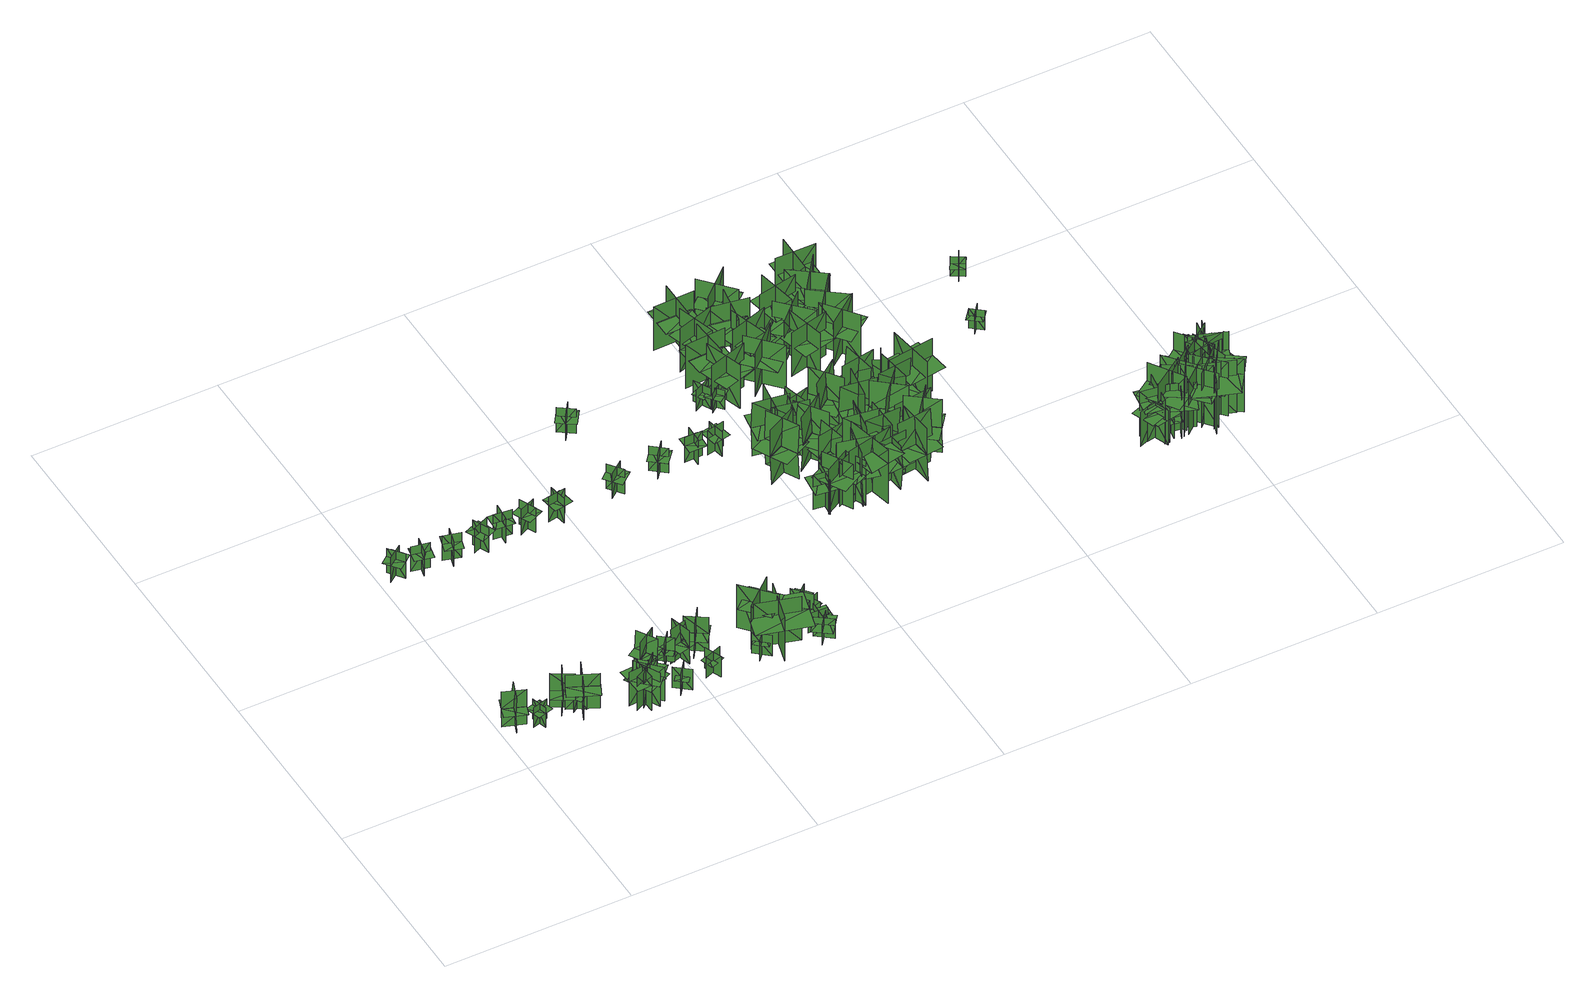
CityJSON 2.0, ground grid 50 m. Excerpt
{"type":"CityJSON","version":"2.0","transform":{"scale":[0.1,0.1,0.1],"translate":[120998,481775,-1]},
"CityObjects":{
"tree1":{"type":"SolitaryVegetationObject","geometry":[{"type":"MultiSurface","lod":"1","boundaries":[[[0,1,2]],[[0,2,3]],[[4,5,6]],[[4,6,7]],[[8,9,5]],[[8,5,4]],[[10,11,1]],[[10,1,0]],[[0,1,12]],[[0,12,13]],[[0,14,15]],[[0,15,1]]]}]},
"tree2":{"type":"SolitaryVegetationObject","geometry":[{"type":"MultiSurface","lod":"1","boundaries":[[[16,17,18]],[[16,18,19]],[[20,21,22]],[[20,22,23]],[[24,25,26]],[[24,26,27]],[[24,27,28]],[[24,28,29]]]}]},
"tree3":{"type":"SolitaryVegetationObject","geometry":[{"type":"MultiSurface","lod":"1","boundaries":[[[30,31,32]],[[30,32,33]],[[34,35,36]],[[34,36,37]],[[38,39,35]],[[38,35,34]],[[40,41,31]],[[40,31,30]],[[30,31,42]],[[30,42,43]],[[30,44,45]],[[30,45,31]]]}]},
"tree4":{"type":"SolitaryVegetationObject","geometry":[{"type":"MultiSurface","lod":"1","boundaries":[[[46,47,48]],[[46,48,49]],[[50,51,52]],[[50,52,53]],[[54,55,56]],[[54,56,57]],[[54,55,58]],[[54,58,59]]]}]},
"tree5":{"type":"SolitaryVegetationObject","geometry":[{"type":"MultiSurface","lod":"1","boundaries":[[[60,61,62]],[[60,62,63]],[[64,65,66]],[[64,66,67]],[[68,69,70]],[[68,70,71]],[[68,69,72]],[[68,72,73]]]}]},
"tree6":{"type":"SolitaryVegetationObject","geometry":[{"type":"MultiSurface","lod":"1","boundaries":[[[74,75,76]],[[74,76,77]],[[78,79,80]],[[78,80,81]],[[82,83,84]],[[82,84,85]],[[82,86,87]],[[82,87,83]]]}]},
"tree7":{"type":"SolitaryVegetationObject","geometry":[{"type":"MultiSurface","lod":"1","boundaries":[[[88,89,90]],[[88,90,91]],[[92,93,94]],[[92,94,95]],[[96,97,98]],[[96,98,99]],[[96,100,101]],[[96,101,97]]]}]},
"tree8":{"type":"SolitaryVegetationObject","geometry":[{"type":"MultiSurface","lod":"1","boundaries":[[[102,103,104]],[[102,104,105]],[[106,107,108]],[[106,108,109]],[[110,111,112]],[[110,112,113]],[[110,113,114]],[[110,114,115]]]}]},
"tree9":{"type":"SolitaryVegetationObject","geometry":[{"type":"MultiSurface","lod":"1","boundaries":[[[116,117,118]],[[116,118,119]],[[120,121,122]],[[120,122,123]],[[124,125,126]],[[124,126,127]],[[124,127,128]],[[124,128,129]]]}]},
"tree10":{"type":"SolitaryVegetationObject","geometry":[{"type":"MultiSurface","lod":"1","boundaries":[[[130,131,132]],[[130,132,133]],[[134,135,136]],[[134,136,137]],[[138,139,140]],[[138,140,141]],[[138,141,142]],[[138,142,143]]]}]},
"tree11":{"type":"SolitaryVegetationObject","geometry":[{"type":"MultiSurface","lod":"1","boundaries":[[[144,145,146]],[[144,146,147]],[[148,149,150]],[[148,150,151]],[[152,153,154]],[[152,154,155]],[[152,156,157]],[[152,157,153]]]}]},
"tree12":{"type":"SolitaryVegetationObject","geometry":[{"type":"MultiSurface","lod":"1","boundaries":[[[158,159,160]],[[158,160,161]],[[162,163,164]],[[162,164,165]],[[166,167,163]],[[166,163,162]],[[168,169,159]],[[168,159,158]],[[158,159,170]],[[158,170,171]],[[158,172,173]],[[158,173,159]]]}]},
"tree13":{"type":"SolitaryVegetationObject","geometry":[{"type":"MultiSurface","lod":"1","boundaries":[[[174,175,176]],[[174,176,177]],[[178,179,180]],[[178,180,181]],[[182,183,184]],[[182,184,185]],[[182,185,186]],[[182,186,187]]]}]},
"tree14":{"type":"SolitaryVegetationObject","geometry":[{"type":"MultiSurface","lod":"1","boundaries":[[[188,189,190]],[[188,190,191]],[[192,193,194]],[[192,194,195]],[[196,197,198]],[[196,198,199]],[[196,200,201]],[[196,201,197]]]}]},
"tree15":{"type":"SolitaryVegetationObject","geometry":[{"type":"MultiSurface","lod":"1","boundaries":[[[202,203,204]],[[202,204,205]],[[206,207,208]],[[206,208,209]],[[210,211,207]],[[210,207,206]],[[212,213,203]],[[212,203,202]],[[202,203,214]],[[202,214,215]],[[202,216,217]],[[202,217,203]]]}]},
"tree16":{"type":"SolitaryVegetationObject","geometry":[{"type":"MultiSurface","lod":"1","boundaries":[[[218,219,220]],[[218,220,221]],[[222,223,224]],[[222,224,225]],[[226,227,223]],[[226,223,222]],[[228,229,219]],[[228,219,218]],[[218,219,230]],[[218,230,231]],[[218,232,233]],[[218,233,219]]]}]},
"tree17":{"type":"SolitaryVegetationObject","geometry":[{"type":"MultiSurface","lod":"1","boundaries":[[[234,235,236]],[[234,236,237]],[[238,239,240]],[[238,240,241]],[[242,243,244]],[[242,244,245]],[[242,246,247]],[[242,247,243]]]}]},
"tree18":{"type":"SolitaryVegetationObject","geometry":[{"type":"MultiSurface","lod":"1","boundaries":[[[248,249,250]],[[248,250,251]],[[252,253,254]],[[252,254,255]],[[256,257,258]],[[256,258,259]],[[256,259,260]],[[256,260,261]]]}]},
"tree19":{"type":"SolitaryVegetationObject","geometry":[{"type":"MultiSurface","lod":"1","boundaries":[[[262,263,264]],[[262,264,265]],[[266,267,268]],[[266,268,269]],[[270,271,267]],[[270,267,266]],[[272,273,263]],[[272,263,262]],[[262,263,274]],[[262,274,275]],[[262,276,277]],[[262,277,263]]]}]},
"tree20":{"type":"SolitaryVegetationObject","geometry":[{"type":"MultiSurface","lod":"1","boundaries":[[[278,279,280]],[[278,280,281]],[[282,283,284]],[[282,284,285]],[[286,287,288]],[[286,288,289]],[[286,290,291]],[[286,291,287]]]}]},
"tree21":{"type":"SolitaryVegetationObject","geometry":[{"type":"MultiSurface","lod":"1","boundaries":[[[292,293,294]],[[292,294,295]],[[296,297,298]],[[296,298,299]],[[300,301,302]],[[300,302,303]],[[300,304,305]],[[300,305,301]]]}]},
"tree22":{"type":"SolitaryVegetationObject","geometry":[{"type":"MultiSurface","lod":"1","boundaries":[[[306,307,308]],[[306,308,309]],[[310,311,312]],[[310,312,313]],[[314,315,316]],[[314,316,317]],[[314,317,318]],[[314,318,319]]]}]},
"tree23":{"type":"SolitaryVegetationObject","geometry":[{"type":"MultiSurface","lod":"1","boundaries":[[[320,321,322]],[[320,322,323]],[[324,325,326]],[[324,326,327]],[[328,329,330]],[[328,330,331]],[[328,331,332]],[[328,332,333]]]}]},
"tree24":{"type":"SolitaryVegetationObject","geometry":[{"type":"MultiSurface","lod":"1","boundaries":[[[334,335,336]],[[334,336,337]],[[338,339,340]],[[338,340,341]],[[342,343,344]],[[342,344,345]],[[342,345,346]],[[342,346,347]]]}]},
"tree25":{"type":"SolitaryVegetationObject","geometry":[{"type":"MultiSurface","lod":"1","boundaries":[[[348,349,350]],[[348,350,351]],[[352,353,354]],[[352,354,355]],[[356,357,358]],[[356,358,359]],[[356,359,360]],[[356,360,361]]]}]},
"tree26":{"type":"SolitaryVegetationObject","geometry":[{"type":"MultiSurface","lod":"1","boundaries":[[[362,363,364]],[[362,364,365]],[[366,367,368]],[[366,368,369]],[[370,371,372]],[[370,372,373]],[[370,373,374]],[[370,374,375]]]}]},
"tree27":{"type":"SolitaryVegetationObject","geometry":[{"type":"MultiSurface","lod":"1","boundaries":[[[376,377,378]],[[376,378,379]],[[380,381,382]],[[380,382,383]],[[384,385,386]],[[384,386,387]],[[384,388,389]],[[384,389,385]]]}]},
"tree28":{"type":"SolitaryVegetationObject","geometry":[{"type":"MultiSurface","lod":"1","boundaries":[[[390,391,392]],[[390,392,393]],[[394,395,396]],[[394,396,397]],[[398,399,400]],[[398,400,401]],[[398,402,403]],[[398,403,399]]]}]},
"tree29":{"type":"SolitaryVegetationObject","geometry":[{"type":"MultiSurface","lod":"1","boundaries":[[[404,405,406]],[[404,406,407]],[[408,409,410]],[[408,410,411]],[[412,413,414]],[[412,414,415]],[[412,415,416]],[[412,416,417]]]}]},
"tree30":{"type":"SolitaryVegetationObject","geometry":[{"type":"MultiSurface","lod":"1","boundaries":[[[418,419,420]],[[418,420,421]],[[422,423,424]],[[422,424,425]],[[426,427,428]],[[426,428,429]],[[426,430,431]],[[426,431,427]]]}]},
"tree31":{"type":"SolitaryVegetationObject","geometry":[{"type":"MultiSurface","lod":"1","boundaries":[[[432,433,434]],[[432,434,435]],[[436,437,438]],[[436,438,439]],[[440,441,442]],[[440,442,443]],[[440,444,445]],[[440,445,441]]]}]},
"tree32":{"type":"SolitaryVegetationObject","geometry":[{"type":"MultiSurface","lod":"1","boundaries":[[[446,447,448]],[[446,448,449]],[[450,451,452]],[[450,452,453]],[[454,455,456]],[[454,456,457]],[[454,458,459]],[[454,459,455]]]}]},
"tree33":{"type":"SolitaryVegetationObject","geometry":[{"type":"MultiSurface","lod":"1","boundaries":[[[460,461,462]],[[460,462,463]],[[464,465,466]],[[464,466,467]],[[468,469,470]],[[468,470,471]],[[468,472,473]],[[468,473,469]]]}]},
"tree34":{"type":"SolitaryVegetationObject","geometry":[{"type":"MultiSurface","lod":"1","boundaries":[[[474,475,476]],[[474,476,477]],[[478,479,480]],[[478,480,481]],[[482,483,484]],[[482,484,485]],[[482,486,487]],[[482,487,483]]]}]},
"tree35":{"type":"SolitaryVegetationObject","geometry":[{"type":"MultiSurface","lod":"1","boundaries":[[[488,489,490]],[[488,490,491]],[[492,493,494]],[[492,494,495]],[[496,497,493]],[[496,493,492]],[[498,499,489]],[[498,489,488]],[[488,489,500]],[[488,500,501]],[[488,502,503]],[[488,503,489]]]}]},
"tree36":{"type":"SolitaryVegetationObject","geometry":[{"type":"MultiSurface","lod":"1","boundaries":[[[504,505,506]],[[504,506,507]],[[508,509,510]],[[508,510,511]],[[512,513,514]],[[512,514,515]],[[512,516,517]],[[512,517,513]]]}]},
"tree37":{"type":"SolitaryVegetationObject","geometry":[{"type":"MultiSurface","lod":"1","boundaries":[[[518,519,520]],[[518,520,521]],[[522,523,524]],[[522,524,525]],[[526,527,523]],[[526,523,522]],[[528,529,519]],[[528,519,518]],[[518,519,530]],[[518,530,531]],[[518,532,533]],[[518,533,519]]]}]},
"tree38":{"type":"SolitaryVegetationObject","geometry":[{"type":"MultiSurface","lod":"1","boundaries":[[[534,535,536]],[[534,536,537]],[[538,539,540]],[[538,540,541]],[[542,543,544]],[[542,544,545]],[[542,545,546]],[[542,546,547]]]}]},
"tree39":{"type":"SolitaryVegetationObject","geometry":[{"type":"MultiSurface","lod":"1","boundaries":[[[548,549,550]],[[548,550,551]],[[552,553,554]],[[552,554,555]],[[556,557,558]],[[556,558,559]],[[556,560,561]],[[556,561,557]]]}]},
"tree40":{"type":"SolitaryVegetationObject","geometry":[{"type":"MultiSurface","lod":"1","boundaries":[[[562,563,564]],[[562,564,565]],[[566,567,568]],[[566,568,569]],[[570,571,572]],[[570,572,573]],[[570,574,575]],[[570,575,571]]]}]},
"tree41":{"type":"SolitaryVegetationObject","geometry":[{"type":"MultiSurface","lod":"1","boundaries":[[[576,577,578]],[[576,578,579]],[[580,581,582]],[[580,582,583]],[[584,585,586]],[[584,586,587]],[[584,587,588]],[[584,588,589]]]}]},
"tree42":{"type":"SolitaryVegetationObject","geometry":[{"type":"MultiSurface","lod":"1","boundaries":[[[590,591,592]],[[590,592,593]],[[594,595,596]],[[594,596,597]],[[598,599,595]],[[598,595,594]],[[600,601,591]],[[600,591,590]],[[590,591,602]],[[590,602,603]],[[590,604,605]],[[590,605,591]]]}]},
"tree43":{"type":"SolitaryVegetationObject","geometry":[{"type":"MultiSurface","lod":"1","boundaries":[[[606,607,608]],[[606,608,609]],[[610,611,612]],[[610,612,613]],[[614,615,611]],[[614,611,610]],[[616,617,607]],[[616,607,606]],[[606,607,618]],[[606,618,619]],[[606,620,621]],[[606,621,607]]]}]},
"tree44":{"type":"SolitaryVegetationObject","geometry":[{"type":"MultiSurface","lod":"1","boundaries":[[[622,623,624]],[[622,624,625]],[[626,627,628]],[[626,628,629]],[[630,631,627]],[[630,627,626]],[[632,633,623]],[[632,623,622]],[[622,623,634]],[[622,634,635]],[[622,636,637]],[[622,637,623]]]}]},
"tree45":{"type":"SolitaryVegetationObject","geometry":[{"type":"MultiSurface","lod":"1","boundaries":[[[638,639,640]],[[638,640,641]],[[642,643,644]],[[642,644,645]],[[646,647,643]],[[646,643,642]],[[648,649,639]],[[648,639,638]],[[638,639,650]],[[638,650,651]],[[638,652,653]],[[638,653,639]]]}]},
"tree46":{"type":"SolitaryVegetationObject","geometry":[{"type":"MultiSurface","lod":"1","boundaries":[[[654,655,656]],[[654,656,657]],[[658,659,660]],[[658,660,661]],[[662,663,664]],[[662,664,665]],[[662,666,667]],[[662,667,663]]]}]},
"tree47":{"type":"SolitaryVegetationObject","geometry":[{"type":"MultiSurface","lod":"1","boundaries":[[[668,669,670]],[[668,670,671]],[[672,673,674]],[[672,674,675]],[[676,677,678]],[[676,678,679]],[[676,680,681]],[[676,681,677]]]}]},
"tree48":{"type":"SolitaryVegetationObject","geometry":[{"type":"MultiSurface","lod":"1","boundaries":[[[682,683,684]],[[682,684,685]],[[686,687,688]],[[686,688,689]],[[690,691,692]],[[690,692,693]],[[690,694,695]],[[690,695,691]]]}]},
"tree49":{"type":"SolitaryVegetationObject","geometry":[{"type":"MultiSurface","lod":"1","boundaries":[[[696,697,698]],[[696,698,699]],[[700,701,702]],[[700,702,703]],[[704,705,701]],[[704,701,700]],[[706,707,697]],[[706,697,696]],[[696,697,708]],[[696,708,709]],[[696,710,711]],[[696,711,697]]]}]},
"tree50":{"type":"SolitaryVegetationObject","geometry":[{"type":"MultiSurface","lod":"1","boundaries":[[[712,713,714]],[[712,714,715]],[[716,717,718]],[[716,718,719]],[[720,721,722]],[[720,722,723]],[[720,724,725]],[[720,725,721]]]}]},
"tree51":{"type":"SolitaryVegetationObject","geometry":[{"type":"MultiSurface","lod":"1","boundaries":[[[726,727,728]],[[726,728,729]],[[730,731,732]],[[730,732,733]],[[734,735,736]],[[734,736,737]],[[734,738,739]],[[734,739,735]]]}]},
"tree52":{"type":"SolitaryVegetationObject","geometry":[{"type":"MultiSurface","lod":"1","boundaries":[[[740,741,742]],[[740,742,743]],[[744,745,746]],[[744,746,747]],[[748,749,745]],[[748,745,744]],[[750,751,741]],[[750,741,740]],[[740,741,752]],[[740,752,753]],[[740,754,755]],[[740,755,741]]]}]},
"tree53":{"type":"SolitaryVegetationObject","geometry":[{"type":"MultiSurface","lod":"1","boundaries":[[[756,757,758]],[[756,758,759]],[[760,761,762]],[[760,762,763]],[[764,765,761]],[[764,761,760]],[[766,767,757]],[[766,757,756]],[[756,757,768]],[[756,768,769]],[[756,770,771]],[[756,771,757]]]}]},
"tree54":{"type":"SolitaryVegetationObject","geometry":[{"type":"MultiSurface","lod":"1","boundaries":[[[772,773,774]],[[772,774,775]],[[776,777,778]],[[776,778,779]],[[780,781,777]],[[780,777,776]],[[782,783,773]],[[782,773,772]],[[772,773,784]],[[772,784,785]],[[772,786,787]],[[772,787,773]]]}]},
"tree55":{"type":"SolitaryVegetationObject","geometry":[{"type":"MultiSurface","lod":"1","boundaries":[[[788,789,790]],[[788,790,791]],[[792,793,794]],[[792,794,795]],[[796,797,793]],[[796,793,792]],[[798,799,789]],[[798,789,788]],[[788,789,800]],[[788,800,801]],[[788,802,803]],[[788,803,789]]]}]},
"tree56":{"type":"SolitaryVegetationObject","geometry":[{"type":"MultiSurface","lod":"1","boundaries":[[[804,805,806]],[[804,806,807]],[[808,809,810]],[[808,810,811]],[[812,813,814]],[[812,814,815]],[[812,816,817]],[[812,817,813]]]}]},
"tree57":{"type":"SolitaryVegetationObject","geometry":[{"type":"MultiSurface","lod":"1","boundaries":[[[818,819,820]],[[818,820,821]],[[822,823,824]],[[822,824,825]],[[826,827,828]],[[826,828,829]],[[826,830,831]],[[826,831,827]]]}]},
"tree58":{"type":"SolitaryVegetationObject","geometry":[{"type":"MultiSurface","lod":"1","boundaries":[[[832,833,834]],[[832,834,835]],[[836,837,838]],[[836,838,839]],[[840,841,837]],[[840,837,836]],[[842,843,833]],[[842,833,832]],[[832,833,844]],[[832,844,845]],[[832,846,847]],[[832,847,833]]]}]},
"tree59":{"type":"SolitaryVegetationObject","geometry":[{"type":"MultiSurface","lod":"1","boundaries":[[[848,849,850]],[[848,850,851]],[[852,853,854]],[[852,854,855]],[[856,857,858]],[[856,858,859]],[[856,860,861]],[[856,861,857]]]}]},
"tree60":{"type":"SolitaryVegetationObject","geometry":[{"type":"MultiSurface","lod":"1","boundaries":[[[862,863,864]],[[862,864,865]],[[866,867,868]],[[866,868,869]],[[870,871,867]],[[870,867,866]],[[872,873,863]],[[872,863,862]],[[862,863,874]],[[862,874,875]],[[862,876,877]],[[862,877,863]]]}]},
"tree61":{"type":"SolitaryVegetationObject","geometry":[{"type":"MultiSurface","lod":"1","boundaries":[[[878,879,880]],[[878,880,881]],[[882,883,884]],[[882,884,885]],[[886,887,888]],[[886,888,889]],[[886,890,891]],[[886,891,887]]]}]},
"tree62":{"type":"SolitaryVegetationObject","geometry":[{"type":"MultiSurface","lod":"1","boundaries":[[[892,893,894]],[[892,894,895]],[[896,897,898]],[[896,898,899]],[[900,901,897]],[[900,897,896]],[[902,903,893]],[[902,893,892]],[[892,893,904]],[[892,904,905]],[[892,906,907]],[[892,907,893]]]}]},
"tree63":{"type":"SolitaryVegetationObject","geometry":[{"type":"MultiSurface","lod":"1","boundaries":[[[908,909,910]],[[908,910,911]],[[912,913,914]],[[912,914,915]],[[916,917,913]],[[916,913,912]],[[918,919,909]],[[918,909,908]],[[908,909,920]],[[908,920,921]],[[908,922,923]],[[908,923,909]]]}]},
"tree64":{"type":"SolitaryVegetationObject","geometry":[{"type":"MultiSurface","lod":"1","boundaries":[[[924,925,926]],[[924,926,927]],[[928,929,930]],[[928,930,931]],[[932,933,929]],[[932,929,928]],[[934,935,925]],[[934,925,924]],[[924,925,936]],[[924,936,937]],[[924,938,939]],[[924,939,925]]]}]},
"tree65":{"type":"SolitaryVegetationObject","geometry":[{"type":"MultiSurface","lod":"1","boundaries":[[[940,941,942]],[[940,942,943]],[[944,945,946]],[[944,946,947]],[[948,949,950]],[[948,950,951]],[[948,951,952]],[[948,952,953]]]}]},
"tree66":{"type":"SolitaryVegetationObject","geometry":[{"type":"MultiSurface","lod":"1","boundaries":[[[954,955,956]],[[954,956,957]],[[958,959,960]],[[958,960,961]],[[962,963,964]],[[962,964,965]],[[962,966,967]],[[962,967,963]]]}]},
"tree67":{"type":"SolitaryVegetationObject","geometry":[{"type":"MultiSurface","lod":"1","boundaries":[[[968,969,970]],[[968,970,971]],[[972,973,974]],[[972,974,975]],[[976,977,973]],[[976,973,972]],[[978,979,969]],[[978,969,968]],[[968,969,980]],[[968,980,981]],[[968,982,983]],[[968,983,969]]]}]},
"tree68":{"type":"SolitaryVegetationObject","geometry":[{"type":"MultiSurface","lod":"1","boundaries":[[[984,985,986]],[[984,986,987]],[[988,989,990]],[[988,990,991]],[[992,993,994]],[[992,994,995]],[[992,996,997]],[[992,997,993]]]}]},
"tree69":{"type":"SolitaryVegetationObject","geometry":[{"type":"MultiSurface","lod":"1","boundaries":[[[998,999,1000]],[[998,1000,1001]],[[1002,1003,1004]],[[1002,1004,1005]],[[1006,1007,1003]],[[1006,1003,1002]],[[1008,1009,999]],[[1008,999,998]],[[998,999,1010]],[[998,1010,1011]],[[998,1012,1013]],[[998,1013,999]]]}]},
"tree70":{"type":"SolitaryVegetationObject","geometry":[{"type":"MultiSurface","lod":"1","boundaries":[[[1014,1015,1016]],[[1014,1016,1017]],[[1018,1019,1020]],[[1018,1020,1021]],[[1022,1023,1024]],[[1022,1024,1025]],[[1022,1026,1027]],[[1022,1027,1023]]]}]},
"tree71":{"type":"SolitaryVegetationObject","geometry":[{"type":"MultiSurface","lod":"1","boundaries":[[[1028,1029,1030]],[[1028,1030,1031]],[[1032,1033,1034]],[[1032,1034,1035]],[[1036,1037,1038]],[[1036,1038,1039]],[[1036,1039,1040]],[[1036,1040,1041]]]}]},
"tree72":{"type":"SolitaryVegetationObject","geometry":[{"type":"MultiSurface","lod":"1","boundaries":[[[1042,1043,1044]],[[1042,1044,1045]],[[1046,1047,1048]],[[1046,1048,1049]],[[1050,1051,1052]],[[1050,1052,1053]],[[1050,1054,1055]],[[1050,1055,1051]]]}]},
"tree73":{"type":"SolitaryVegetationObject","geometry":[{"type":"MultiSurface","lod":"1","boundaries":[[[1056,1057,1058]],[[1056,1058,1059]],[[1060,1061,1062]],[[1060,1062,1063]],[[1064,1065,1066]],[[1064,1066,1067]],[[1064,1068,1069]],[[1064,1069,1065]]]}]},
"tree74":{"type":"SolitaryVegetationObject","geometry":[{"type":"MultiSurface","lod":"1","boundaries":[[[1070,1071,1072]],[[1070,1072,1073]],[[1074,1075,1076]],[[1074,1076,1077]],[[1078,1079,1080]],[[1078,1080,1081]],[[1078,1082,1083]],[[1078,1083,1079]]]}]},
"tree75":{"type":"SolitaryVegetationObject","geometry":[{"type":"MultiSurface","lod":"1","boundaries":[[[1084,1085,1086]],[[1084,1086,1087]],[[1088,1089,1090]],[[1088,1090,1091]],[[1092,1093,1094]],[[1092,1094,1095]],[[1092,1096,1097]],[[1092,1097,1093]]]}]},
"tree76":{"type":"SolitaryVegetationObject","geometry":[{"type":"MultiSurface","lod":"1","boundaries":[[[1098,1099,1100]],[[1098,1100,1101]],[[1102,1103,1104]],[[1102,1104,1105]],[[1106,1107,1108]],[[1106,1108,1109]],[[1106,1110,1111]],[[1106,1111,1107]]]}]},
"tree77":{"type":"SolitaryVegetationObject","geometry":[{"type":"MultiSurface","lod":"1","boundaries":[[[1112,1113,1114]],[[1112,1114,1115]],[[1116,1117,1118]],[[1116,1118,1119]],[[1120,1121,1122]],[[1120,1122,1123]],[[1120,1124,1125]],[[1120,1125,1121]]]}]},
"tree78":{"type":"SolitaryVegetationObject","geometry":[{"type":"MultiSurface","lod":"1","boundaries":[[[1126,1127,1128]],[[1126,1128,1129]],[[1130,1131,1132]],[[1130,1132,1133]],[[1134,1135,1136]],[[1134,1136,1137]],[[1134,1138,1139]],[[1134,1139,1135]]]}]},
"tree79":{"type":"SolitaryVegetationObject","geometry":[{"type":"MultiSurface","lod":"1","boundaries":[[[1140,1141,1142]],[[1140,1142,1143]],[[1144,1145,1146]],[[1144,1146,1147]],[[1148,1149,1150]],[[1148,1150,1151]],[[1148,1152,1153]],[[1148,1153,1149]]]}]},
"tree80":{"type":"SolitaryVegetationObject","geometry":[{"type":"MultiSurface","lod":"1","boundaries":[[[1154,1155,1156]],[[1154,1156,1157]],[[1158,1159,1160]],[[1158,1160,1161]],[[1162,1163,1164]],[[1162,1164,1165]],[[1162,1166,1167]],[[1162,1167,1163]]]}]},
"tree81":{"type":"SolitaryVegetationObject","geometry":[{"type":"MultiSurface","lod":"1","boundaries":[[[1168,1169,1170]],[[1168,1170,1171]],[[1172,1173,1174]],[[1172,1174,1175]],[[1176,1177,1178]],[[1176,1178,1179]],[[1176,1179,1180]],[[1176,1180,1181]]]}]},
"tree82":{"type":"SolitaryVegetationObject","geometry":[{"type":"MultiSurface","lod":"1","boundaries":[[[1182,1183,1184]],[[1182,1184,1185]],[[1186,1187,1188]],[[1186,1188,1189]],[[1190,1191,1192]],[[1190,1192,1193]],[[1190,1194,1195]],[[1190,1195,1191]]]}]},
"tree83":{"type":"SolitaryVegetationObject","geometry":[{"type":"MultiSurface","lod":"1","boundaries":[[[1196,1197,1198]],[[1196,1198,1199]],[[1200,1201,1202]],[[1200,1202,1203]],[[1204,1205,1206]],[[1204,1206,1207]],[[1204,1208,1209]],[[1204,1209,1205]]]}]},
"tree84":{"type":"SolitaryVegetationObject","geometry":[{"type":"MultiSurface","lod":"1","boundaries":[[[1210,1211,1212]],[[1210,1212,1213]],[[1214,1215,1216]],[[1214,1216,1217]],[[1218,1219,1220]],[[1218,1220,1221]],[[1218,1222,1223]],[[1218,1223,1219]]]}]},
"tree85":{"type":"SolitaryVegetationObject","geometry":[{"type":"MultiSurface","lod":"1","boundaries":[[[1224,1225,1226]],[[1224,1226,1227]],[[1228,1229,1230]],[[1228,1230,1231]],[[1232,1233,1234]],[[1232,1234,1235]],[[1232,1236,1237]],[[1232,1237,1233]]]}]},
"tree86":{"type":"SolitaryVegetationObject","geometry":[{"type":"MultiSurface","lod":"1","boundaries":[[[1238,1239,1240]],[[1238,1240,1241]],[[1242,1243,1244]],[[1242,1244,1245]],[[1246,1247,1248]],[[1246,1248,1249]],[[1246,1249,1250]],[[1246,1250,1251]]]}]},
"tree87":{"type":"SolitaryVegetationObject","geometry":[{"type":"MultiSurface","lod":"1","boundaries":[[[1252,1253,1254]],[[1252,1254,1255]],[[1256,1257,1258]],[[1256,1258,1259]],[[1260,1261,1262]],[[1260,1262,1263]],[[1260,1264,1265]],[[1260,1265,1261]]]}]},
"tree88":{"type":"SolitaryVegetationObject","geometry":[{"type":"MultiSurface","lod":"1","boundaries":[[[1266,1267,1268]],[[1266,1268,1269]],[[1270,1271,1272]],[[1270,1272,1273]],[[1274,1275,1276]],[[1274,1276,1277]],[[1274,1277,1278]],[[1274,1278,1279]]]}]},
"tree89":{"type":"SolitaryVegetationObject","geometry":[{"type":"MultiSurface","lod":"1","boundaries":[[[1280,1281,1282]],[[1280,1282,1283]],[[1284,1285,1286]],[[1284,1286,1287]],[[1288,1289,1290]],[[1288,1290,1291]],[[1288,1291,1292]],[[1288,1292,1293]]]}]},
"tree90":{"type":"SolitaryVegetationObject","geometry":[{"type":"MultiSurface","lod":"1","boundaries":[[[1294,1295,1296]],[[1294,1296,1297]],[[1298,1299,1300]],[[1298,1300,1301]],[[1302,1303,1304]],[[1302,1304,1305]],[[1302,1305,1306]],[[1302,1306,1307]]]}]},
"tree91":{"type":"SolitaryVegetationObject","geometry":[{"type":"MultiSurface","lod":"1","boundaries":[[[1308,1309,1310]],[[1308,1310,1311]],[[1312,1313,1314]],[[1312,1314,1315]],[[1316,1317,1318]],[[1316,1318,1319]],[[1316,1320,1321]],[[1316,1321,1317]]]}]},
"tree92":{"type":"SolitaryVegetationObject","geometry":[{"type":"MultiSurface","lod":"1","boundaries":[[[1322,1323,1324]],[[1322,1324,1325]],[[1326,1327,1328]],[[1326,1328,1329]],[[1330,1331,1332]],[[1330,1332,1333]],[[1330,1334,1335]],[[1330,1335,1331]]]}]},
"tree93":{"type":"SolitaryVegetationObject","geometry":[{"type":"MultiSurface","lod":"1","boundaries":[[[1336,1337,1338]],[[1336,1338,1339]],[[1340,1341,1342]],[[1340,1342,1343]],[[1344,1345,1346]],[[1344,1346,1347]],[[1344,1347,1348]],[[1344,1348,1349]]]}]},
"tree94":{"type":"SolitaryVegetationObject","geometry":[{"type":"MultiSurface","lod":"1","boundaries":[[[1350,1351,1352]],[[1350,1352,1353]],[[1354,1355,1356]],[[1354,1356,1357]],[[1358,1359,1360]],[[1358,1360,1361]],[[1358,1362,1363]],[[1358,1363,1359]]]}]},
"tree95":{"type":"SolitaryVegetationObject","geometry":[{"type":"MultiSurface","lod":"1","boundaries":[[[1364,1365,1366]],[[1364,1366,1367]],[[1368,1369,1370]],[[1368,1370,1371]],[[1372,1373,1374]],[[1372,1374,1375]],[[1372,1376,1377]],[[1372,1377,1373]]]}]},
"tree96":{"type":"SolitaryVegetationObject","geometry":[{"type":"MultiSurface","lod":"1","boundaries":[[[1378,1379,1380]],[[1378,1380,1381]],[[1382,1383,1384]],[[1382,1384,1385]],[[1386,1387,1383]],[[1386,1383,1382]],[[1388,1389,1379]],[[1388,1379,1378]],[[1378,1379,1390]],[[1378,1390,1391]],[[1378,1392,1393]],[[1378,1393,1379]]]}]},
"tree97":{"type":"SolitaryVegetationObject","geometry":[{"type":"MultiSurface","lod":"1","boundaries":[[[1394,1395,1396]],[[1394,1396,1397]],[[1398,1399,1400]],[[1398,1400,1401]],[[1402,1403,1404]],[[1402,1404,1405]],[[1402,1406,1407]],[[1402,1407,1403]]]}]},
"tree98":{"type":"SolitaryVegetationObject","geometry":[{"type":"MultiSurface","lod":"1","boundaries":[[[1408,1409,1410]],[[1408,1410,1411]],[[1412,1413,1414]],[[1412,1414,1415]],[[1416,1417,1418]],[[1416,1418,1419]],[[1416,1420,1421]],[[1416,1421,1417]]]}]}
},
"vertices":[
[13,152,63],[69,131,63],[80,160,63],[24,181,63],[50,170,63],[30,114,63],[33,113,117],[54,169,117],[54,169,8],[33,113,8],[12,149,8],[68,129,8],[69,131,117],[13,152,117],[3,123,63],[59,103,63],
[77,111,8],[119,123,8],[119,123,70],[77,111,70],[102,97,8],[90,139,8],[90,139,70],[102,97,70],[102,97,53],[124,103,53],[112,145,53],[90,139,53],[69,133,53],[81,91,53],
[195,123,62],[143,152,62],[128,125,62],[180,96,62],[156,111,62],[185,163,62],[182,165,117],[153,113,117],[153,113,8],[182,165,8],[196,125,8],[144,154,8],[143,152,117],[195,123,117],[210,150,62],[158,179,62],
[185,113,6],[225,138,6],[225,138,68],[185,113,68],[216,106,6],[191,146,6],[191,146,68],[216,106,68],[186,112,48],[226,137,48],[213,157,48],[173,132,48],[236,121,48],[196,96,48],
[173,131,5],[248,97,5],[248,97,115],[173,131,115],[193,79,5],[227,154,5],[227,154,115],[193,79,115],[172,129,78],[247,94,78],[264,132,78],[189,166,78],[233,64,78],[158,99,78],
[23,705,12],[61,733,12],[61,733,90],[23,705,90],[60,700,12],[31,738,12],[31,738,90],[60,700,90],[60,700,65],[31,738,65],[10,722,65],[39,684,65],[80,715,65],[52,753,65],
[82,715,12],[129,705,12],[129,705,91],[82,715,91],[102,685,12],[112,731,12],[112,731,91],[102,685,91],[102,685,66],[112,731,66],[87,736,66],[77,690,66],[127,679,66],[137,726,66],
[343,105,8],[348,28,8],[348,28,116],[343,105,116],[309,67,8],[386,72,8],[386,72,116],[309,67,116],[309,67,86],[311,28,86],[389,33,86],[386,72,86],[384,110,86],[306,105,86],
[371,30,8],[336,99,8],[336,99,116],[371,30,116],[387,79,8],[318,44,8],[318,44,116],[387,79,116],[387,79,86],[369,113,86],[300,78,86],[318,44,86],[336,9,86],[405,44,86],
[335,95,9],[389,40,9],[389,40,117],[335,95,117],[334,43,9],[389,98,9],[389,98,117],[334,43,117],[334,43,87],[362,16,87],[416,71,87],[389,98,87],[362,125,87],[307,71,87],
[178,680,13],[191,726,13],[191,726,92],[178,680,92],[210,698,13],[164,711,13],[164,711,92],[210,698,92],[210,698,66],[164,711,66],[157,686,66],[202,673,66],[217,723,66],[171,736,66],
[376,135,70],[426,167,70],[409,193,70],[359,161,70],[384,175,70],[416,125,70],[419,127,124],[387,177,124],[387,177,15],[419,127,15],[377,133,15],[427,165,15],[426,167,124],[376,135,124],[392,110,70],[442,142,70],
[430,36,11],[460,75,11],[460,75,77],[430,36,77],[464,40,11],[426,71,11],[426,71,77],[464,40,77],[460,44,52],[472,60,52],[445,81,52],[433,65,52],[420,49,52],[447,28,52],
[273,681,13],[254,724,13],[254,724,92],[273,681,92],[286,715,13],[243,696,13],[243,696,92],[286,715,92],[286,715,66],[243,696,66],[253,672,66],[296,691,66],[276,739,66],[232,720,66],
[439,132,57],[465,165,57],[448,179,57],[421,146,57],[435,161,57],[468,135,57],[470,137,96],[436,163,96],[436,163,18],[470,137,18],[440,131,18],[466,164,18],[465,165,96],[439,132,96],[456,119,57],[482,152,57],
[502,126,58],[487,183,58],[457,176,58],[472,118,58],[466,146,58],[523,161,58],[522,165,113],[465,149,113],[465,149,4],[522,165,4],[504,127,4],[489,184,4],[487,183,113],[502,126,113],[531,134,58],[516,191,58],
[352,712,12],[304,716,12],[304,716,91],[352,712,91],[328,740,12],[324,692,12],[324,692,91],[328,740,91],[328,740,65],[324,692,65],[350,690,65],[354,737,65],[302,742,65],[298,694,65],
[556,75,14],[510,57,14],[510,57,80],[556,75,80],[524,89,14],[542,43,14],[542,43,80],[524,89,80],[526,84,55],[507,77,55],[519,44,55],[539,51,55],[558,59,55],[545,91,55],
[549,172,74],[516,123,74],[541,105,74],[575,154,74],[558,131,74],[509,165,74],[507,162,129],[556,128,129],[556,128,20],[507,162,20],[547,173,20],[514,124,20],[516,123,129],[549,172,129],[525,189,74],[491,140,74],
[383,733,12],[403,690,12],[403,690,91],[383,733,91],[370,699,12],[413,719,12],[413,719,91],[370,699,91],[370,699,65],[413,719,65],[402,743,65],[359,723,65],[381,676,65],[424,695,65],
[447,706,13],[494,714,13],[494,714,92],[447,706,92],[477,685,13],[468,732,13],[468,732,92],[477,685,92],[477,685,66],[468,732,66],[443,728,66],[451,681,66],[502,690,66],[494,737,66],
[683,51,12],[646,83,12],[646,83,77],[683,51,77],[681,86,12],[649,49,12],[649,49,77],[681,86,77],[677,82,53],[662,95,53],[639,69,53],[654,55,53],[670,42,53],[692,68,53],
[725,93,16],[656,172,16],[656,172,155],[725,93,155],[729,160,16],[729,160,155],[650,91,155],[650,91,16],[729,160,111],[700,193,111],[637,137,111],[666,105,111],[695,72,111],[758,127,111],
[732,137,12],[732,137,152],[700,21,152],[700,21,12],[771,65,12],[771,65,152],[659,97,152],[659,97,12],[788,61,106],[804,119,106],[665,158,106],[649,100,106],[633,42,106],[772,3,106],
[802,67,8],[802,67,70],[844,35,70],[844,35,8],[838,72,8],[838,72,70],[806,30,70],[806,30,8],[842,78,50],[821,94,50],[782,43,50],[804,27,50],[825,11,50],[864,62,50],
[825,107,8],[825,107,70],[822,53,70],[822,53,8],[848,79,8],[848,79,70],[797,82,70],[797,82,8],[856,79,50],[858,106,50],[794,109,50],[792,83,50],[791,56,50],[855,52,50],
[783,117,12],[828,156,12],[828,156,91],[783,117,91],[829,114,12],[791,159,12],[791,159,91],[829,114,91],[786,121,70],[828,156,70],[813,173,70],[771,138,70],[801,103,70],[843,138,70],
[622,743,10],[651,706,10],[651,706,89],[622,743,89],[618,706,10],[655,736,10],[655,736,89],[618,706,89],[618,706,63],[655,736,63],[638,757,63],[602,727,63],[634,686,63],[671,716,63],
[852,137,3],[809,114,3],[809,114,69],[852,137,69],[819,147,3],[842,104,3],[842,104,69],[819,147,69],[822,142,44],[804,132,44],[820,102,44],[838,111,44],[856,121,44],[840,152,44],
[611,966,14],[650,938,14],[650,938,93],[611,966,93],[617,930,14],[644,969,14],[644,969,93],[617,930,93],[617,930,67],[644,969,67],[623,984,67],[596,945,67],[639,915,67],[666,954,67],
[737,746,13],[774,716,13],[774,716,92],[737,746,92],[741,710,13],[771,746,13],[771,746,92],[741,710,92],[741,710,66],[771,746,66],[751,763,66],[721,726,66],[761,693,66],[791,730,66],
[850,755,14],[849,707,14],[849,707,93],[850,755,93],[824,729,14],[872,729,14],[872,729,93],[824,729,93],[824,729,67],[872,729,67],[872,755,67],[824,755,67],[824,703,67],[871,703,67],
[911,704,14],[902,750,14],[902,750,93],[911,704,93],[931,734,14],[884,725,14],[884,725,93],[931,734,93],[931,734,67],[884,725,67],[889,700,67],[936,709,67],[926,759,67],[879,750,67],
[1074,431,16],[1008,439,16],[1008,439,126],[1074,431,126],[1042,471,16],[1035,405,16],[1035,405,126],[1042,471,126],[1042,471,90],[1035,405,90],[1071,401,90],[1079,467,90],[1006,475,90],[999,409,90],
[964,566,101],[1048,609,101],[1025,652,101],[942,609,101],[983,628,101],[1026,545,101],[1031,548,187],[988,631,187],[988,631,15],[1031,548,15],[966,563,15],[1049,605,15],[1048,609,187],[964,566,187],[986,524,101],[1069,567,101],
[1050,472,15],[1092,397,15],[1092,397,157],[1050,472,157],[1033,409,15],[1107,451,15],[1107,451,157],[1033,409,157],[1033,409,110],[1107,451,110],[1084,491,110],[1010,449,110],[1056,368,110],[1130,410,110],
[1026,712,101],[1011,619,101],[1059,612,102],[1073,704,102],[1065,660,101],[973,675,101],[972,669,187],[1064,654,187],[1064,654,16],[972,669,16],[1022,712,16],[1007,620,16],[1011,619,187],[1026,712,187],[979,719,102],[964,627,102],
[934,871,13],[978,893,13],[978,893,79],[934,871,79],[967,860,13],[945,904,13],[945,904,79],[967,860,79],[964,865,54],[983,874,54],[967,905,54],[949,896,54],[931,887,54],[946,856,54],
[1059,489,18],[1120,462,18],[1120,462,128],[1059,489,128],[1078,442,18],[1105,503,18],[1105,503,128],[1078,442,128],[1078,442,92],[1105,503,92],[1072,517,92],[1045,457,92],[1111,427,92],[1138,488,92],
[1124,393,15],[1088,471,15],[1088,471,157],[1124,393,157],[1147,455,15],[1069,419,15],[1069,419,157],[1147,455,157],[1147,455,110],[1069,419,110],[1089,376,110],[1166,412,110],[1127,497,110],[1049,461,110],
[965,846,12],[1000,874,12],[1000,874,73],[965,846,73],[995,843,12],[967,877,12],[967,877,73],[995,843,73],[995,843,56],[1012,856,56],[985,891,56],[967,877,56],[950,864,56],[977,829,56],
[1062,674,100],[1043,583,100],[1090,573,100],[1109,664,100],[1098,621,100],[1007,640,100],[1006,634,186],[1097,615,186],[1097,615,14],[1006,634,14],[1058,675,14],[1039,583,14],[1043,583,186],[1062,674,186],[1015,684,100],[996,592,100],
[1113,393,101],[1134,484,101],[1086,495,101],[1066,404,101],[1077,447,101],[1168,426,101],[1170,432,186],[1079,453,186],[1079,453,15],[1170,432,15],[1117,392,15],[1138,483,15],[1134,484,186],[1113,393,186],[1159,383,101],[1180,474,101],
[1067,519,89],[1142,534,89],[1134,573,89],[1059,558,89],[1095,564,89],[1110,489,89],[1115,490,159],[1100,565,159],[1100,565,19],[1115,490,19],[1067,516,19],[1142,531,19],[1142,534,159],[1067,519,159],[1074,481,89],[1149,496,89],
[1115,554,101],[1061,630,101],[1022,602,101],[1076,526,101],[1051,563,101],[1127,618,101],[1124,622,186],[1048,568,186],[1048,568,15],[1124,622,15],[1118,556,15],[1064,632,15],[1061,630,186],[1115,554,186],[1154,581,101],[1100,657,101],
[970,860,10],[1073,893,10],[1073,893,150],[970,860,150],[1030,830,10],[1030,830,150],[997,933,150],[997,933,10],[975,867,97],[1065,895,97],[1052,937,97],[962,908,97],[989,823,97],[1079,852,97],
[1058,956,13],[950,950,13],[950,950,153],[1058,956,153],[1007,1000,13],[1007,1000,153],[1014,892,153],[1014,892,13],[1052,951,99],[957,946,99],[960,902,99],[1054,907,99],[1049,997,99],[955,991,99],
[1146,503,12],[1175,376,12],[1175,376,184],[1146,503,184],[1092,416,12],[1218,444,12],[1218,444,184],[1092,416,184],[1148,492,140],[1175,376,140],[1225,387,140],[1199,503,140],[1098,481,140],[1124,365,140],
[1054,663,84],[1128,684,84],[1118,722,85],[1044,702,85],[1080,710,84],[1100,636,84],[1104,637,154],[1084,711,154],[1084,711,14],[1104,637,14],[1055,660,14],[1129,681,14],[1128,684,154],[1054,663,154],[1065,626,85],[1138,646,85],
[997,1065,14],[1028,962,14],[1028,962,154],[997,1065,154],[965,1005,14],[965,1005,154],[1069,1037,154],[1069,1037,14],[1003,1060,100],[1030,970,100],[1072,982,100],[1045,1073,100],[959,1046,100],[987,956,100],
[1055,1101,14],[946,1099,14],[946,1099,155],[1055,1101,155],[1006,1147,14],[1006,1147,155],[1007,1039,155],[1007,1039,14],[1048,1096,101],[953,1095,101],[954,1051,101],[1048,1052,101],[1047,1142,101],[953,1140,101],
[1223,504,105],[1131,518,105],[1124,471,105],[1216,456,105],[1172,465,105],[1186,557,105],[1181,558,190],[1166,466,190],[1166,466,19],[1181,558,19],[1224,508,19],[1132,522,19],[1131,518,190],[1223,504,190],[1231,551,105],[1139,565,105],
[1258,441,86],[1182,433,86],[1186,394,86],[1262,401,86],[1226,399,86],[1218,475,86],[1214,475,156],[1221,399,156],[1221,399,16],[1214,475,16],[1258,444,16],[1182,436,16],[1182,433,156],[1258,441,156],[1255,479,86],[1179,472,86],
[1219,534,103],[1222,441,103],[1270,442,104],[1268,536,104],[1267,491,103],[1174,488,103],[1174,483,189],[1267,485,189],[1267,485,18],[1174,483,18],[1215,534,18],[1218,441,18],[1222,441,189],[1219,534,189],[1172,533,104],[1174,440,104],
[1204,641,99],[1148,715,99],[1109,686,99],[1166,612,99],[1140,648,99],[1214,705,99],[1211,709,185],[1137,653,185],[1137,653,13],[1211,709,13],[1207,643,13],[1151,718,13],[1148,715,185],[1204,641,185],[1242,670,99],[1186,744,99],
[1083,915,12],[1155,835,12],[1155,835,152],[1083,915,152],[1080,848,12],[1080,848,152],[1160,920,152],[1160,920,12],[1091,913,98],[1154,843,98],[1186,872,98],[1123,942,98],[1057,883,98],[1120,812,98],
[1099,999,14],[1132,896,14],[1132,896,155],[1099,999,155],[1069,938,14],[1069,938,155],[1172,971,155],[1172,971,14],[1105,993,101],[1134,903,101],[1176,917,101],[1147,1007,101],[1062,979,101],[1091,889,101],
[1232,660,101],[1218,568,101],[1266,560,102],[1280,653,102],[1272,609,101],[1179,623,101],[1179,617,187],[1271,603,187],[1271,603,16],[1179,617,16],[1229,661,16],[1214,568,16],[1218,568,187],[1232,660,187],[1186,667,102],[1171,575,102],
[1159,1018,14],[1052,1036,14],[1052,1036,154],[1159,1018,154],[1119,1073,14],[1119,1073,154],[1101,966,154],[1101,966,14],[1151,1015,100],[1058,1030,100],[1051,987,100],[1144,971,100],[1159,1060,100],[1065,1075,100],
[1289,397,99],[1279,490,99],[1231,484,99],[1241,392,99],[1238,436,99],[1331,446,99],[1330,452,184],[1237,442,184],[1237,442,13],[1330,452,13],[1293,397,13],[1283,490,13],[1279,490,184],[1289,397,184],[1336,402,99],[1326,495,99],
[1078,1136,14],[1150,1055,14],[1150,1055,154],[1078,1136,154],[1075,1068,14],[1075,1068,154],[1156,1140,154],[1156,1140,14],[1086,1134,100],[1149,1063,100],[1182,1092,100],[1119,1163,100],[1052,1103,100],[1114,1033,100],
[1249,601,104],[1321,541,104],[1352,578,104],[1280,638,104],[1313,608,104],[1254,536,104],[1258,533,189],[1318,604,189],[1318,604,18],[1258,533,18],[1247,598,18],[1318,538,18],[1321,541,189],[1249,601,189],[1219,564,104],[1291,505,104],
[1218,677,99],[1310,693,99],[1302,741,99],[1210,725,99],[1254,731,99],[1270,639,99],[1276,640,185],[1260,732,185],[1260,732,13],[1276,640,13],[1219,673,13],[1311,689,13],[1310,693,185],[1218,677,185],[1226,631,99],[1318,646,99],
[1299,449,104],[1356,523,104],[1318,553,104],[1260,479,104],[1289,513,104],[1363,456,104],[1367,461,189],[1293,518,189],[1293,518,18],[1367,461,18],[1302,447,18],[1359,521,18],[1356,523,189],[1299,449,189],[1336,421,104],[1393,494,104],
[1274,525,19],[1378,538,19],[1378,538,159],[1274,525,159],[1328,484,19],[1328,484,159],[1315,588,159],[1315,588,19],[1328,484,115],[1371,490,115],[1361,573,115],[1317,567,115],[1274,562,115],[1284,479,115],
[1188,868,11],[1294,893,11],[1294,893,151],[1188,868,151],[1246,833,11],[1246,833,151],[1221,938,151],[1221,938,11],[1194,874,97],[1286,896,97],[1276,938,97],[1184,916,97],[1205,829,97],[1297,851,97],
[1318,665,105],[1330,572,105],[1378,579,105],[1366,671,105],[1370,627,105],[1278,614,105],[1278,609,190],[1371,621,190],[1371,621,19],[1278,609,19],[1314,664,19],[1326,572,19],[1330,572,190],[1318,665,190],[1271,659,105],[1283,566,105],
[1271,987,8],[1193,912,8],[1193,912,148],[1271,987,148],[1203,988,8],[1203,988,148],[1278,909,148],[1278,909,8],[1269,979,94],[1201,913,94],[1231,882,94],[1299,947,94],[1237,1012,94],[1169,946,94],
[1344,717,85],[1306,650,85],[1341,631,85],[1378,697,85],[1359,666,85],[1293,704,85],[1290,700,155],[1357,662,155],[1357,662,15],[1290,700,15],[1341,718,15],[1304,652,15],[1306,650,155],[1344,717,155],[1310,736,85],[1273,669,85],
[1222,1073,13],[1243,966,13],[1243,966,153],[1222,1073,153],[1185,1016,13],[1185,1016,153],[1291,1037,153],[1291,1037,13],[1228,1067,99],[1246,974,99],[1289,982,99],[1271,1075,99],[1183,1058,99],[1201,965,99],
[1399,591,18],[1380,718,18],[1380,718,188],[1399,591,188],[1448,657,18],[1448,657,188],[1321,639,188],[1321,639,18],[1448,657,134],[1440,710,134],[1339,695,134],[1347,642,134],[1354,590,134],[1456,605,134],
[1292,851,11],[1378,916,11],[1378,916,151],[1292,851,151],[1359,842,11],[1359,842,151],[1294,928,151],[1294,928,11],[1295,858,97],[1370,915,97],[1344,950,97],[1269,893,97],[1323,822,97],[1398,879,97],
[1288,984,10],[1374,918,10],[1374,918,150],[1288,984,150],[1297,917,10],[1297,917,150],[1363,1003,150],[1363,1003,10],[1296,983,96],[1371,926,96],[1398,961,96],[1323,1018,96],[1268,947,96],[1344,890,96],
[1297,989,13],[1362,1076,13],[1362,1076,153],[1297,989,153],[1364,1000,13],[1364,1000,153],[1277,1064,153],[1277,1064,13],[1298,997,99],[1354,1073,99],[1319,1099,99],[1263,1023,99],[1335,970,99],[1391,1046,99],
[1324,1154,13],[1324,1046,13],[1324,1046,154],[1324,1154,154],[1276,1106,13],[1276,1106,154],[1385,1106,154],[1385,1106,13],[1328,1147,100],[1329,1053,100],[1373,1053,100],[1372,1148,100],[1283,1147,100],[1283,1053,100],
[1659,784,14],[1630,808,14],[1630,808,77],[1659,784,77],[1656,813,14],[1632,784,14],[1632,784,77],[1656,813,77],[1656,813,56],[1632,784,56],[1648,771,56],[1672,800,56],[1640,826,56],[1616,797,56],
[1789,263,8],[1866,293,8],[1866,293,118],[1789,263,118],[1849,237,8],[1819,314,8],[1819,314,118],[1849,237,118],[1796,266,89],[1866,293,89],[1855,323,89],[1784,296,89],[1807,235,89],[1878,262,89],
[1812,270,9],[1878,282,9],[1878,282,119],[1812,270,119],[1854,241,9],[1842,306,9],[1842,306,119],[1854,241,119],[1854,241,83],[1842,306,83],[1807,300,83],[1819,234,83],[1890,248,83],[1878,313,83],
[1910,283,7],[1805,297,7],[1805,297,148],[1910,283,148],[1859,349,7],[1844,244,7],[1844,244,148],[1859,349,148],[1901,284,112],[1805,297,112],[1799,256,112],[1895,242,112],[1907,325,112],[1811,339,112],
[1824,312,8],[1904,290,8],[1904,290,118],[1824,312,118],[1856,255,8],[1878,335,8],[1878,335,118],[1856,255,118],[1831,310,90],[1904,290,90],[1912,321,90],[1839,341,90],[1822,278,90],[1895,258,90],
[1878,292,9],[1871,249,9],[1871,249,71],[1878,292,71],[1854,275,9],[1898,268,9],[1898,268,71],[1854,275,71],[1854,275,54],[1850,253,54],[1894,246,54],[1898,268,54],[1901,290,54],[1858,297,54],
[1852,346,7],[1911,260,7],[1911,260,181],[1852,346,181],[1838,267,7],[1924,326,7],[1924,326,181],[1838,267,181],[1838,267,124],[1924,326,124],[1891,373,124],[1805,314,124],[1870,220,124],[1956,279,124],
[1921,319,7],[1887,241,7],[1887,241,149],[1921,319,149],[1860,295,7],[1938,261,7],[1938,261,149],[1860,295,149],[1860,295,103],[1938,261,103],[1957,304,103],[1879,338,103],[1842,252,103],[1920,218,103],
[1706,993,14],[1687,960,14],[1687,960,77],[1706,993,77],[1678,985,14],[1710,966,14],[1710,966,77],[1678,985,77],[1678,985,56],[1710,966,56],[1721,984,56],[1688,1003,56],[1667,967,56],[1700,948,56],
[1959,274,8],[1892,354,8],[1892,354,181],[1959,274,181],[1966,353,8],[1886,287,8],[1886,287,181],[1966,353,181],[1966,353,125],[1886,287,125],[1922,243,125],[2002,309,125],[1930,397,125],[1849,331,125],
[1960,349,6],[1896,245,6],[1896,245,175],[1960,349,175],[1881,330,6],[1985,267,6],[1985,267,175],[1881,330,175],[1881,330,128],[1849,278,128],[1953,215,128],[1985,267,128],[2016,318,128],[1913,382,128],
[1982,233,7],[1914,312,7],[1914,312,180],[1982,233,180],[1988,313,7],[1908,245,7],[1908,245,180],[1988,313,180],[1988,313,124],[1908,245,124],[1945,202,124],[2025,269,124],[1951,356,124],[1871,288,124],
[1925,330,10],[1960,303,10],[1960,303,71],[1925,330,71],[1929,300,10],[1955,336,10],[1955,336,71],[1929,300,71],[1929,300,54],[1947,287,54],[1973,323,54],[1955,336,54],[1937,349,54],[1911,314,54],
[1918,360,9],[2009,320,9],[2009,320,147],[1918,360,147],[1942,298,9],[1982,389,9],[1982,389,147],[1942,298,147],[1942,298,108],[1988,278,108],[2028,369,108],[1982,389,108],[1937,409,108],[1896,318,108],
[2042,256,8],[1927,297,8],[1927,297,177],[2042,256,177],[2008,329,8],[1966,215,8],[1966,215,177],[2008,329,177],[2008,329,130],[1951,350,130],[1909,236,130],[1966,215,130],[2023,194,130],[2065,308,130],
[1947,330,8],[2019,255,8],[2019,255,181],[1947,330,181],[1946,250,8],[2021,323,8],[2021,323,181],[1946,250,181],[1946,250,125],[2021,323,125],[1981,364,125],[1906,291,125],[1985,209,125],[2060,282,125],
[1994,271,8],[1985,376,8],[1985,376,181],[1994,271,181],[2045,333,8],[1941,324,8],[1941,324,181],[2045,333,181],[2045,333,125],[1941,324,125],[1946,267,125],[2050,276,125],[2041,389,125],[1937,381,125],
[2037,333,8],[1969,232,8],[1969,232,177],[2037,333,177],[1958,317,8],[2059,250,8],[2059,250,177],[1958,317,177],[1958,317,130],[1924,267,130],[2025,199,130],[2059,250,130],[2093,300,130],[1992,368,130],
[2036,398,9],[1954,334,9],[1954,334,182],[2036,398,182],[1957,407,9],[2021,325,9],[2021,325,182],[1957,407,182],[1957,407,126],[2021,325,126],[2066,360,126],[2002,442,126],[1912,372,126],[1976,290,126],
[2024,280,8],[1993,380,8],[1993,380,182],[2024,280,182],[2061,352,8],[1961,320,8],[1961,320,182],[2061,352,182],[2061,352,125],[1961,320,125],[1978,266,125],[2078,297,125],[2043,406,125],[1944,375,125],
[2020,408,96],[2006,315,96],[2054,308,96],[2068,400,96],[2059,356,96],[1967,371,96],[1966,365,181],[2059,351,181],[2059,351,10],[1966,365,10],[2016,408,10],[2002,316,10],[2006,315,181],[2020,408,181],[1973,415,96],[1959,323,96],
[1970,357,10],[2049,389,10],[2049,389,152],[1970,357,152],[2030,331,10],[1998,411,10],[1998,411,152],[2030,331,152],[2030,331,105],[1998,411,105],[1955,393,105],[1987,314,105],[2074,349,105],[2042,428,105],
[1999,311,9],[2034,409,9],[2034,409,183],[1999,311,183],[2071,345,9],[1973,381,9],[1973,381,183],[2071,345,183],[2071,345,126],[1973,381,126],[1954,327,126],[2052,292,126],[2091,399,126],[1992,435,126]
]}
